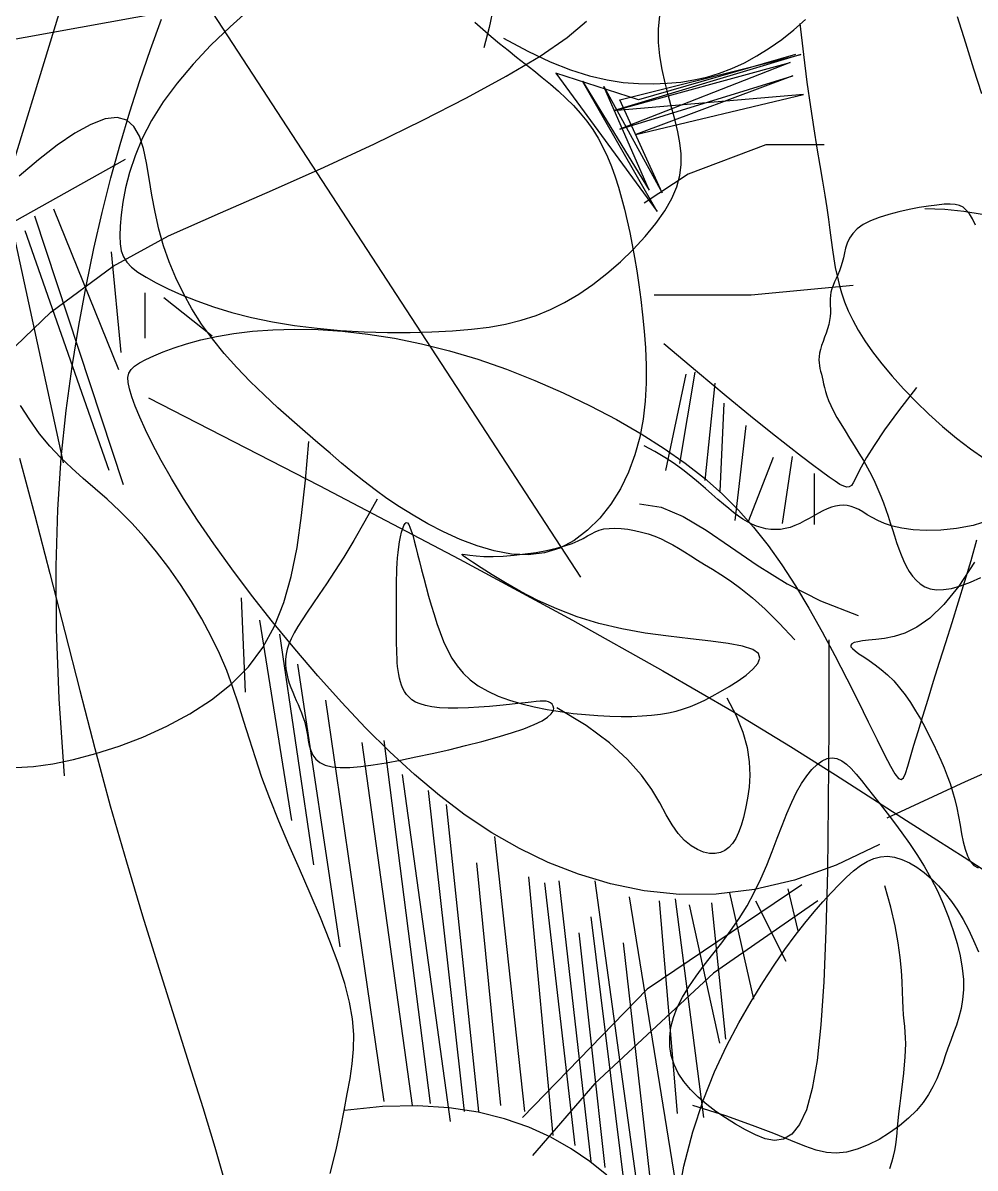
# Model space of a CAD drawing. Header units: metres. Extents: x 10 to 239, y 2 to 253.
# Drawn here: x 100.477 to 102.389, y 49.219 to 51.52 of the extents above; entities that cross this region are included whole.
import ezdxf

# ---------------------------------------------------------------- set-up
doc = ezdxf.new("R2010")
doc.units = ezdxf.units.M
doc.header["$MEASUREMENT"] = 0
doc.layers.add('1', color=7, linetype='Continuous')
doc.layers.add('cot200', color=9, linetype='Continuous')
doc.layers.add('bloques ARBOLES', color=7, linetype='Continuous', true_color=0xb8d897)

# ---------------------------------------------------------------- blocks, each defined once
blk = doc.blocks.new('A$C6F4E7DED')
for p, q in [((700.89, 1991.25), (806.42, 1646.4)), ((668.98, 1766.13), (679.61, 1756.66)), ((452.22, 1755.45), (451.52, 1762.35)), ((500.75, 1750.9), (490.49, 1759.61)), ((452.14, 1748.35), (452.22, 1755.45)), ((679.61, 1756.66), (689.76, 1746.85)), ((451.43, 1741.13), (452.14, 1748.35)), ((515.07, 1741.09), (500.75, 1750.9)), ((689.76, 1746.85), (699.21, 1736.84)), ((450.23, 1733.91), (451.43, 1741.13)), ((533.04, 1730.34), (515.07, 1741.09)), ((448.68, 1726.77), (450.23, 1733.91)), ((699.21, 1736.84), (707.74, 1726.74)), ((554.07, 1718.85), (533.04, 1730.34)), ((446.94, 1719.81), (448.68, 1726.77)), ((707.74, 1726.74), (715.15, 1716.7)), ((445.13, 1713.14), (446.94, 1719.81)), ((577.59, 1706.84), (554.07, 1718.85)), ((715.15, 1716.7), (721.28, 1706.83)), ((443.42, 1706.81), (445.13, 1713.14)), ((441.92, 1700.77), (443.42, 1706.81)), ((602.99, 1694.52), (577.59, 1706.84)), ((721.28, 1706.83), (726.2, 1697.23)), ((440.79, 1694.92), (441.92, 1700.77)), ((726.2, 1697.23), (730.06, 1688)), ((440.14, 1689.18), (440.79, 1694.92)), ((629.71, 1682.1), (602.99, 1694.52)), ((440.12, 1683.45), (440.14, 1689.18)), ((730.06, 1688), (732.98, 1679.23)), ((806.42, 1646.4), (735.11, 1686.3)), ((440.85, 1677.64), (440.12, 1683.45)), ((657.15, 1669.79), (629.71, 1682.1)), ((732.98, 1679.23), (735.09, 1671.02)), ((442.48, 1671.65), (440.85, 1677.64)), ((445.13, 1665.4), (442.48, 1671.65)), ((684.72, 1657.8), (657.15, 1669.79)), ((735.09, 1671.02), (736.54, 1663.46)), ((288.8, 1659.29), (290.52, 1660.78)), ((290.52, 1660.78), (292.46, 1661.76)), ((292.46, 1661.76), (294.71, 1662.3)), ((294.71, 1662.3), (297.37, 1662.47)), ((297.37, 1662.47), (300.55, 1662.32)), ((300.55, 1662.32), (304.36, 1661.93)), ((304.36, 1661.93), (308.83, 1661.33)), ((308.83, 1661.33), (313.83, 1660.54)), ((448.9, 1658.83), (445.13, 1665.4)), ((736.54, 1663.46), (737.45, 1656.65)), ((280.38, 1656.9), (290.13, 1658.52)), ((285.59, 1654.56), (287.19, 1657.24)), ((287.19, 1657.24), (288.8, 1659.29)), ((290.13, 1658.52), (300.28, 1659.55)), ((300.28, 1659.55), (310.73, 1659.92)), ((313.83, 1660.54), (319.15, 1659.55)), ((319.15, 1659.55), (324.59, 1658.37)), ((324.59, 1658.37), (329.96, 1656.98)), ((329.96, 1656.98), (335.04, 1655.38)), ((335.04, 1655.38), (339.65, 1653.57)), ((453.66, 1652.05), (448.9, 1658.83)), ((712.31, 1645.57), (684.72, 1657.8)), ((783.51, 1656.12), (736.36, 1513.51)), ((737.45, 1656.65), (737.97, 1650.68)), ((773.32, 1659.94), (738.91, 1574.63)), ((283.91, 1651.2), (285.59, 1654.56)), ((339.65, 1653.57), (343.57, 1651.54)), ((343.57, 1651.54), (346.68, 1649.31)), ((346.68, 1649.31), (349.03, 1646.9)), ((459.27, 1645.19), (453.66, 1652.05)), ((737.97, 1650.68), (738.17, 1645.6)), ((349.03, 1646.9), (350.76, 1644.36)), ((350.76, 1644.36), (352, 1641.75)), ((465.57, 1638.38), (459.27, 1645.19)), ((741.62, 1629.43), (712.31, 1645.57)), ((738.17, 1645.6), (738.02, 1641.3)), ((788.61, 1648.48), (744.01, 1521.15)), ((794.98, 1648.48), (768.22, 1524.97)), ((352, 1641.75), (352.87, 1639.1)), ((352.87, 1639.1), (353.52, 1636.47)), ((353.52, 1636.47), (354.06, 1633.91)), ((472.41, 1631.78), (465.57, 1638.38)), ((737.41, 1637.64), (736.24, 1634.47)), ((738.02, 1641.3), (737.41, 1637.64)), ((742.73, 1637.02), (737.64, 1583.54)), ((354.06, 1633.91), (354.64, 1631.45)), ((354.64, 1631.45), (355.33, 1629.14)), ((479.63, 1625.52), (472.41, 1631.78)), ((734.43, 1631.62), (731.88, 1628.97)), ((736.24, 1634.47), (734.43, 1631.62)), ((355.33, 1629.14), (356.14, 1626.97)), ((356.14, 1626.97), (357.02, 1624.91)), ((357.02, 1624.91), (357.9, 1622.95)), ((487.07, 1619.74), (479.63, 1625.52)), ((728.5, 1626.34), (724.18, 1623.6)), ((731.88, 1628.97), (728.5, 1626.34)), ((774.8, 1604.95), (741.62, 1629.43)), ((357.9, 1622.95), (358.76, 1621.07)), ((358.76, 1621.07), (359.54, 1619.25)), ((359.54, 1619.25), (360.19, 1617.47)), ((494.57, 1614.58), (487.07, 1619.74)), ((718.86, 1620.63), (712.57, 1617.48)), ((724.18, 1623.6), (718.86, 1620.63)), ((360.19, 1617.47), (360.67, 1615.71)), ((360.67, 1615.71), (360.95, 1613.95)), ((360.95, 1613.95), (361.06, 1612.18)), ((361.06, 1612.18), (361.06, 1610.38)), ((502.03, 1610.13), (494.57, 1614.58)), ((714.7, 1612.83), (689.21, 1592.46)), ((705.35, 1614.25), (697.26, 1611.01)), ((712.57, 1617.48), (705.35, 1614.25)), ((724.89, 1615.38), (724.89, 1591.18)), ((361, 1608.55), (360.95, 1606.67)), ((360.95, 1606.67), (360.95, 1604.74)), ((361.06, 1610.38), (361, 1608.55)), ((509.52, 1606.39), (502.03, 1610.13)), ((517.16, 1603.28), (509.52, 1606.39)), ((688.35, 1607.87), (678.66, 1604.9)), ((697.26, 1611.01), (688.35, 1607.87)), ((360.95, 1604.74), (361.06, 1602.73)), ((361.06, 1602.73), (361.34, 1600.64)), ((361.34, 1600.64), (361.82, 1598.46)), ((525.06, 1600.74), (517.16, 1603.28)), ((533.33, 1598.72), (525.06, 1600.74)), ((657.15, 1599.85), (645.46, 1597.93)), ((668.24, 1602.2), (657.15, 1599.85)), ((678.66, 1604.9), (668.24, 1602.2)), ((814.03, 1567.67), (774.8, 1604.95)), ((361.82, 1598.46), (362.46, 1596.22)), ((362.46, 1596.22), (363.21, 1593.95)), ((363.21, 1593.95), (364.02, 1591.68)), ((542.1, 1597.14), (533.33, 1598.72)), ((551.49, 1595.96), (542.1, 1597.14)), ((561.6, 1595.1), (551.49, 1595.96)), ((572.51, 1594.53), (561.6, 1595.1)), ((584.09, 1594.24), (572.51, 1594.53)), ((596.14, 1594.27), (584.09, 1594.24)), ((608.49, 1594.63), (596.14, 1594.27)), ((619.94, 1594.91), (606.41, 1593.41)), ((620.94, 1595.34), (608.49, 1594.63)), ((632.9, 1595.75), (619.94, 1594.91)), ((633.33, 1596.44), (620.94, 1595.34)), ((645.23, 1596.01), (632.9, 1595.75)), ((645.46, 1597.93), (633.33, 1596.44)), ((656.86, 1595.72), (645.23, 1596.01)), ((667.7, 1594.95), (656.86, 1595.72)), ((677.71, 1593.74), (667.7, 1594.95)), ((364.02, 1591.68), (364.83, 1589.44)), ((364.83, 1589.44), (365.58, 1587.27)), ((577.93, 1588.29), (563.12, 1584.57)), ((592.38, 1591.23), (577.93, 1588.29)), ((606.41, 1593.41), (592.38, 1591.23)), ((686.88, 1592.17), (677.71, 1593.74)), ((695.2, 1590.33), (686.88, 1592.17)), ((702.69, 1588.29), (695.2, 1590.33)), ((709.34, 1586.15), (702.69, 1588.29)), ((365.58, 1587.27), (366.22, 1585.18)), ((366.22, 1585.18), (366.7, 1583.23)), ((366.7, 1583.23), (366.97, 1581.42)), ((563.12, 1584.57), (548.05, 1580.01)), ((715.17, 1583.97), (709.34, 1586.15)), ((720.17, 1581.86), (715.17, 1583.97)), ((724.35, 1579.88), (720.17, 1581.86)), ((366.79, 1576.61), (366.49, 1575.11)), ((366.99, 1578.14), (366.79, 1576.61)), ((366.97, 1581.42), (367.06, 1579.73)), ((367.06, 1579.73), (366.99, 1578.14)), ((548.05, 1580.01), (532.87, 1574.71)), ((727.72, 1578.08), (724.35, 1579.88)), ((730.31, 1576.37), (727.72, 1578.08)), ((732.16, 1574.6), (730.31, 1576.37)), ((365.36, 1570.5), (364.99, 1568.82)), ((365.75, 1572.09), (365.36, 1570.5)), ((366.14, 1573.62), (365.75, 1572.09)), ((366.49, 1575.11), (366.14, 1573.62)), ((532.87, 1574.71), (517.76, 1568.76)), ((733.32, 1572.63), (732.16, 1574.6)), ((733.81, 1570.34), (733.32, 1572.63)), ((733.68, 1567.59), (733.81, 1570.34)), ((364.16, 1565.07), (363.6, 1562.96)), ((364.61, 1567.01), (364.16, 1565.07)), ((364.99, 1568.82), (364.61, 1567.01)), ((517.76, 1568.76), (502.87, 1562.25)), ((731.72, 1560.12), (732.97, 1564.22)), ((732.97, 1564.22), (733.68, 1567.59)), ((361.97, 1558.16), (360.8, 1555.42)), ((362.89, 1560.67), (361.97, 1558.16)), ((363.6, 1562.96), (362.89, 1560.67)), ((502.87, 1562.25), (488.4, 1555.29)), ((723.01, 1559.45), (632.3, 1512.96)), ((729.95, 1555.15), (731.72, 1560.12)), ((359.33, 1552.42), (357.53, 1549.14)), ((360.8, 1555.42), (359.33, 1552.42)), ((488.4, 1555.29), (474.51, 1547.97)), ((727.6, 1549.3), (729.95, 1555.15)), ((785.97, 1547.75), (790.94, 1555.48)), ((355.46, 1545.63), (353.19, 1541.94)), ((357.53, 1549.14), (355.46, 1545.63)), ((474.51, 1547.97), (461.37, 1540.39)), ((724.58, 1542.53), (727.6, 1549.3)), ((780.75, 1540.48), (785.97, 1547.75)), ((353.19, 1541.94), (350.78, 1538.1)), ((461.37, 1540.39), (449.16, 1532.66)), ((720.83, 1534.83), (724.58, 1542.53)), ((775.27, 1533.88), (780.75, 1540.48)), ((348.31, 1534.17), (345.85, 1530.19)), ((350.78, 1538.1), (348.31, 1534.17)), ((716.26, 1526.2), (720.83, 1534.83)), ((769.56, 1527.84), (775.27, 1533.88)), ((345.85, 1530.19), (343.46, 1526.21)), ((449.16, 1532.66), (438, 1524.82)), ((763.63, 1522.19), (769.56, 1527.84)), ((791.46, 1527.5), (783.28, 1497.1)), ((341.23, 1522.27), (339.2, 1518.43)), ((343.46, 1526.21), (341.23, 1522.27)), ((438, 1524.82), (427.8, 1516.82)), ((710.8, 1516.6), (716.26, 1526.2)), ((757.52, 1516.73), (763.63, 1522.19)), ((339.2, 1518.43), (337.36, 1514.66)), ((427.8, 1516.82), (418.44, 1508.56)), ((704.36, 1506.03), (710.8, 1516.6)), ((751.25, 1511.26), (757.52, 1516.73)), ((335.7, 1510.97), (334.19, 1507.33)), ((337.36, 1514.66), (335.7, 1510.97)), ((632.3, 1512.96), (557.92, 1473.89)), ((744.85, 1505.61), (751.25, 1511.26)), ((332.8, 1503.74), (331.52, 1500.19)), ((334.19, 1507.33), (332.8, 1503.74)), ((418.44, 1508.56), (409.77, 1499.92)), ((696.86, 1494.48), (704.36, 1506.03)), ((738.36, 1499.58), (744.85, 1505.61)), ((330.31, 1496.66), (329.16, 1493.14)), ((331.52, 1500.19), (330.31, 1496.66)), ((409.77, 1499.92), (401.68, 1490.81)), ((731.79, 1492.98), (738.36, 1499.58)), ((783.28, 1497.1), (775.28, 1466.26)), ((329.16, 1493.14), (328.04, 1489.63)), ((401.68, 1490.81), (394.01, 1481.13)), ((688.28, 1481.96), (696.86, 1494.48)), ((725.18, 1485.67), (731.79, 1492.98)), ((326.93, 1486.14), (325.8, 1482.71)), ((328.04, 1489.63), (326.93, 1486.14)), ((718.62, 1477.73), (725.18, 1485.67)), ((286.27, 1473.09), (283.16, 1484.18)), ((324.64, 1479.37), (323.41, 1476.13)), ((325.8, 1482.71), (324.64, 1479.37)), ((394.01, 1481.13), (386.64, 1470.78)), ((678.69, 1468.64), (688.28, 1481.96)), ((289.55, 1462.05), (286.27, 1473.09)), ((322.09, 1473.03), (320.67, 1470.09)), ((323.41, 1476.13), (322.09, 1473.03)), ((557.92, 1473.89), (497.77, 1441.37)), ((712.2, 1469.28), (718.62, 1477.73)), ((319.11, 1467.35), (317.38, 1464.83)), ((320.67, 1470.09), (319.11, 1467.35)), ((386.64, 1470.78), (379.44, 1459.65)), ((668.24, 1454.76), (678.69, 1468.64)), ((706, 1460.44), (712.2, 1469.28)), ((775.28, 1466.26), (767.38, 1435.19)), ((286.63, 1461.62), (281.09, 1464.17)), ((291.86, 1459.65), (286.63, 1461.62)), ((292.91, 1451.08), (289.55, 1462.05)), ((313.27, 1460.69), (310.77, 1459.19)), ((315.46, 1462.6), (313.27, 1460.69)), ((317.38, 1464.83), (315.46, 1462.6)), ((700.11, 1451.33), (706, 1460.44)), ((296.65, 1458.31), (291.86, 1459.65)), ((300.9, 1457.64), (296.65, 1458.31)), ((304.63, 1457.6), (300.9, 1457.64)), ((307.91, 1458.14), (304.63, 1457.6)), ((310.77, 1459.19), (307.91, 1458.14)), ((379.44, 1459.65), (372.31, 1447.72)), ((657.06, 1440.52), (668.24, 1454.76)), ((296.31, 1440.23), (292.91, 1451.08)), ((673.67, 1453.23), (671.54, 1403.15)), ((694.62, 1442.08), (700.11, 1451.33)), ((372.31, 1447.72), (365.31, 1435.26)), ((689.62, 1432.8), (694.62, 1442.08)), ((299.68, 1429.51), (296.31, 1440.23)), ((497.77, 1441.37), (449.81, 1414.52)), ((645.28, 1426.14), (657.06, 1440.52)), ((664.07, 1441.51), (647.01, 1334.95)), ((365.31, 1435.26), (358.56, 1422.66)), ((653.41, 1434.05), (635.28, 1311.51)), ((685.2, 1423.63), (689.62, 1432.8)), ((767.38, 1435.19), (759.46, 1404.12)), ((302.97, 1419.05), (299.68, 1429.51)), ((633.04, 1411.83), (645.28, 1426.14)), ((681.4, 1414.63), (685.2, 1423.63)), ((306.14, 1408.97), (302.97, 1419.05)), ((358.56, 1422.66), (352.16, 1410.25)), ((643.81, 1418.07), (621.41, 1267.82)), ((449.81, 1414.52), (411.96, 1392.48)), ((620.47, 1397.81), (633.04, 1411.83)), ((678.1, 1405.72), (681.4, 1414.63)), ((309.13, 1399.41), (306.14, 1408.97)), ((352.16, 1410.25), (346.22, 1398.41)), ((675.11, 1396.77), (678.1, 1405.72)), ((311.91, 1390.49), (309.13, 1399.41)), ((759.46, 1404.12), (751.44, 1373.28)), ((346.22, 1398.41), (340.84, 1387.5)), ((628.88, 1398.89), (597.95, 1185.77)), ((607.7, 1384.3), (620.47, 1397.81)), ((672.25, 1387.64), (675.11, 1396.77)), ((314.41, 1382.35), (311.91, 1390.49)), ((340.84, 1387.5), (336.12, 1377.87)), ((411.96, 1392.48), (382.14, 1374.37)), ((669.34, 1378.2), (672.25, 1387.64)), ((316.6, 1375.1), (314.41, 1382.35)), ((594.83, 1371.48), (607.7, 1384.3)), ((318.44, 1368.89), (316.6, 1375.1)), ((336.12, 1377.87), (332.18, 1369.9)), ((597.95, 1377.57), (573.42, 1184.7)), ((609.68, 1376.51), (583.02, 1183.64)), ((666.21, 1368.32), (669.34, 1378.2)), ((289.22, 1355.77), (253.02, 1371.92)), ((319.89, 1363.84), (318.44, 1368.89)), ((332.18, 1369.9), (329.07, 1363.85)), ((382.14, 1374.37), (358.31, 1359.31)), ((581.8, 1359.44), (594.83, 1371.48)), ((751.44, 1373.28), (743.2, 1342.88)), ((321.1, 1360.05), (319.89, 1363.84)), ((329.07, 1363.85), (326.68, 1359.71)), ((662.69, 1357.85), (666.21, 1368.32)), ((322.22, 1357.64), (321.1, 1360.05)), ((323.42, 1356.71), (322.22, 1357.64)), ((324.85, 1357.36), (323.42, 1356.71)), ((326.68, 1359.71), (324.85, 1357.36)), ((358.31, 1359.31), (338.38, 1346.45)), ((588.35, 1359.46), (562.75, 1175.11)), ((568.51, 1348.23), (581.8, 1359.44)), ((658.58, 1346.68), (662.69, 1357.85)), ((330.84, 1336.41), (289.22, 1355.77)), ((574.48, 1350.93), (555.29, 1180.44)), ((338.38, 1346.45), (320.61, 1335.03)), ((554.85, 1337.89), (568.51, 1348.23)), ((653.78, 1334.72), (658.58, 1346.68)), ((564.89, 1343.48), (547.82, 1180.44)), ((743.2, 1342.88), (734.69, 1313.14)), ((320.61, 1335.03), (304.52, 1324.77)), ((540.73, 1328.49), (554.85, 1337.89)), ((648.46, 1322.16), (653.78, 1334.72)), ((539.29, 1326.43), (523.29, 1180.44)), ((526.04, 1320.08), (540.73, 1328.49)), ((304.52, 1324.77), (289.97, 1315.51)), ((334.86, 1322.34), (357.81, 1311.23)), ((510.69, 1312.71), (526.04, 1320.08)), ((642.85, 1309.26), (648.46, 1322.16)), ((289.97, 1315.51), (276.81, 1307.1)), ((322.96, 1314.36), (319.03, 1312.57)), ((326.84, 1315.52), (322.96, 1314.36)), ((330.64, 1316.01), (326.84, 1315.52)), ((334.31, 1315.79), (330.64, 1316.01)), ((337.9, 1314.86), (334.31, 1315.79)), ((341.46, 1313.28), (337.9, 1314.86)), ((315.08, 1310.22), (311.17, 1307.36)), ((319.03, 1312.57), (315.08, 1310.22)), ((345.04, 1311.06), (341.46, 1313.28)), ((348.68, 1308.26), (345.04, 1311.06)), ((352.43, 1304.9), (348.68, 1308.26)), ((357.81, 1311.23), (379.92, 1303.3)), ((494.58, 1306.43), (510.69, 1312.71)), ((548.89, 1312.57), (536.09, 1183.64)), ((637.19, 1296.27), (642.85, 1309.26)), ((734.69, 1313.14), (726.07, 1284.31)), ((307.34, 1304.05), (303.62, 1300.35)), ((311.17, 1307.36), (307.34, 1304.05)), ((356.36, 1301.02), (352.43, 1304.9)), ((379.92, 1303.3), (401.17, 1298.28)), ((485.96, 1302.98), (463.57, 1139.95)), ((477.62, 1301.34), (494.58, 1306.43)), ((505.16, 1302.98), (488.1, 1153.8)), ((512.63, 1301.92), (496.63, 1162.33)), ((521.16, 1305.11), (508.36, 1167.65)), ((300.06, 1296.3), (296.7, 1291.96)), ((303.62, 1300.35), (300.06, 1296.3)), ((328.91, 1289.06), (332.06, 1300.39)), ((360.5, 1296.66), (356.36, 1301.02)), ((364.9, 1291.82), (360.5, 1296.66)), ((376.11, 1300.85), (458.23, 1245.44)), ((383.58, 1298.72), (378.25, 1276.34)), ((401.17, 1298.28), (421.57, 1295.86)), ((414.51, 1296.59), (401.71, 1240.11)), ((421.57, 1295.86), (441.11, 1295.76)), ((441.11, 1295.76), (459.79, 1297.69)), ((459.79, 1297.69), (477.62, 1301.34)), ((631.7, 1283.43), (637.19, 1296.27)), ((296.7, 1291.96), (293.51, 1287.32)), ((369.56, 1286.46), (364.9, 1291.82)), ((367.58, 1292.33), (423.04, 1253.97)), ((400.64, 1292.33), (384.65, 1260.36)), ((424.11, 1291.26), (416.64, 1218.8)), ((435.84, 1290.2), (419.84, 1216.67)), ((443.3, 1293.39), (428.37, 1177.25)), ((467.83, 1294.46), (442.24, 1136.75)), ((451.84, 1292.33), (442.24, 1179.38)), ((293.51, 1287.32), (290.5, 1282.35)), ((326.59, 1278.98), (328.91, 1289.06)), ((374.49, 1280.5), (369.56, 1286.46)), ((488.1, 1283.8), (469.97, 1136.75)), ((726.07, 1284.31), (717.51, 1256.6)), ((290.5, 1282.35), (287.64, 1277.03)), ((324.95, 1270.06), (326.59, 1278.98)), ((379.69, 1273.85), (374.49, 1280.5)), ((626.62, 1271), (631.7, 1283.43)), ((287.64, 1277.03), (284.93, 1271.35)), ((385.14, 1266.44), (379.69, 1273.85)), ((494.5, 1275.28), (480.63, 1150.61)), ((284.93, 1271.35), (282.34, 1265.28)), ((323.87, 1262.19), (324.95, 1270.06)), ((390.86, 1258.18), (385.14, 1266.44)), ((471.03, 1269.95), (456.1, 1138.88)), ((622.2, 1259.22), (626.62, 1271)), ((323.22, 1255.29), (323.87, 1262.19)), ((618.65, 1248.35), (622.2, 1259.22)), ((322.87, 1249.25), (323.22, 1255.29)), ((396.83, 1249.01), (390.86, 1258.18)), ((423.04, 1253.97), (485.96, 1195.36)), ((717.51, 1256.6), (709.21, 1230.24)), ((322.69, 1243.98), (322.87, 1249.25)), ((403.07, 1238.85), (396.83, 1249.01)), ((616.15, 1238.56), (618.65, 1248.35)), ((322.55, 1239.38), (322.69, 1243.98)), ((458.23, 1245.44), (524.36, 1177.25)), ((322.08, 1231.78), (322.34, 1235.35)), ((322.34, 1235.35), (322.55, 1239.38)), ((409.53, 1227.6), (403.07, 1238.85)), ((614.64, 1229.66), (616.15, 1238.56)), ((321.78, 1228.53), (322.08, 1231.78)), ((613.99, 1221.42), (614.64, 1229.66)), ((709.21, 1230.24), (701.35, 1205.46)), ((321.24, 1222.55), (321.49, 1225.5)), ((321.49, 1225.5), (321.78, 1228.53)), ((416.05, 1215.18), (409.53, 1227.6)), ((320.98, 1216.43), (321.06, 1219.56)), ((321.06, 1219.56), (321.24, 1222.55)), ((614.07, 1213.56), (613.99, 1221.42)), ((321.04, 1213.01), (320.98, 1216.43)), ((321.25, 1209.23), (321.04, 1213.01)), ((422.43, 1201.46), (416.05, 1215.18)), ((614.75, 1205.83), (614.07, 1213.56)), ((321.59, 1205.14), (321.25, 1209.23)), ((322.04, 1200.83), (321.59, 1205.14)), ((615.91, 1197.99), (614.75, 1205.83)), ((701.35, 1205.46), (694.13, 1182.5)), ((322.55, 1196.4), (322.04, 1200.83)), ((428.46, 1186.34), (422.43, 1201.46)), ((323.09, 1191.94), (322.55, 1196.4)), ((485.96, 1195.36), (519.03, 1157)), ((617.41, 1189.76), (615.91, 1197.99)), ((323.64, 1187.53), (323.09, 1191.94)), ((324.15, 1183.28), (323.64, 1187.53)), ((433.94, 1169.7), (428.46, 1186.34)), ((619.12, 1180.9), (617.41, 1189.76)), ((324.59, 1179.27), (324.15, 1183.28)), ((547.92, 1180.09), (563.3, 1182.4)), ((563.3, 1182.4), (580.18, 1183.42)), ((580.18, 1183.42), (598.68, 1183.01)), ((598.68, 1183.01), (618.95, 1181.04)), ((621.01, 1171.13), (619.12, 1180.9)), ((694.13, 1182.5), (687.73, 1161.57)), ((324.95, 1175.56), (324.59, 1179.27)), ((325.25, 1172.12), (324.95, 1175.56)), ((521.09, 1172.13), (533.89, 1176.62)), ((533.89, 1176.62), (547.92, 1180.09)), ((325.54, 1168.89), (325.25, 1172.12)), ((325.86, 1165.79), (325.54, 1168.89)), ((438.68, 1151.45), (433.94, 1169.7)), ((509.38, 1166.75), (521.09, 1172.13)), ((623.34, 1160.12), (621.01, 1171.13)), ((326.26, 1162.77), (325.86, 1165.79)), ((326.77, 1159.76), (326.26, 1162.77)), ((498.61, 1160.62), (509.38, 1166.75)), ((327.44, 1156.7), (326.77, 1159.76)), ((328.33, 1153.51), (327.44, 1156.7)), ((488.69, 1153.88), (498.61, 1160.62)), ((626.48, 1147.5), (623.34, 1160.12)), ((687.73, 1161.57), (682.35, 1142.9)), ((329.44, 1150.16), (328.33, 1153.51)), ((442.47, 1131.47), (438.68, 1151.45)), ((479.57, 1146.68), (488.69, 1153.88)), ((1322.96, 623.06), (1116.26, 306.06)), ((1162.42, 608.88), (1164.84, 597.92)), ((1322.96, 608.66), (1745.98, 531.81)), ((911.81, 589.56), (916.21, 603.57)), ((1003.11, 596.75), (996.92, 602.28)), ((1344.59, 586.24), (1338.77, 602.34)), ((999.92, 600.02), (997.99, 583.57)), ((1009.53, 591.63), (1003.11, 596.75)), ((1168.14, 596.99), (1163.79, 593.24)), ((1164.84, 597.92), (1167.57, 587.14)), ((1172.34, 600.79), (1168.14, 596.99)), ((1016.09, 586.98), (1009.53, 591.63)), ((1157.25, 592.29), (1144.29, 585.32)), ((1163.79, 593.24), (1159.33, 589.54)), ((907.49, 575.81), (911.81, 589.56)), ((1022.71, 582.84), (1016.09, 586.98)), ((1144.29, 585.32), (1132.43, 579.77)), ((1154.79, 585.88), (1150.21, 582.25)), ((1159.33, 589.54), (1154.79, 585.88)), ((1350.19, 569.87), (1344.59, 586.24)), ((997.99, 583.57), (996.09, 568.88)), ((1095.51, 559.56), (999.32, 583.59)), ((999.32, 583.59), (1098.34, 553.91)), ((1002.15, 583.59), (1085.61, 559.56)), ((1098.34, 553.91), (1004.98, 579.35)), ((1004.98, 579.35), (1095.51, 544.01)), ((1029.3, 579.25), (1022.71, 582.84)), ((1035.9, 576.21), (1029.3, 579.25)), ((1132.43, 579.77), (1121.55, 575.5)), ((1145.64, 578.64), (1141.1, 575.03)), ((1150.21, 582.25), (1145.64, 578.64)), ((903.32, 562.7), (907.49, 575.81)), ((1095.51, 544.01), (1003.57, 572.28)), ((1003.57, 572.28), (1087.02, 541.18)), ((1042.53, 573.68), (1035.9, 576.21)), ((1049.25, 571.65), (1042.53, 573.68)), ((1129.46, 573.69), (1075.71, 500.2)), ((1085.61, 559.56), (1129.46, 573.69)), ((1111.52, 572.35), (1102.25, 570.17)), ((1121.55, 575.5), (1111.52, 572.35)), ((1141.1, 575.03), (1136.63, 571.43)), ((996.09, 568.88), (994.23, 555.81)), ((1056.09, 570.09), (1049.25, 571.65)), ((1063.09, 568.98), (1056.09, 570.09)), ((1070.29, 568.3), (1063.09, 568.98)), ((1077.73, 568.02), (1070.29, 568.3)), ((1104, 566.63), (1072.88, 510.09)), ((1075.71, 500.2), (1115.31, 569.45)), ((1085.46, 568.16), (1077.73, 568.02)), ((1115.31, 569.45), (1079.95, 511.5)), ((1079.95, 511.5), (1104, 566.63)), ((1093.6, 568.83), (1085.46, 568.16)), ((1102.25, 570.17), (1093.6, 568.83)), ((1132.27, 567.79), (1128.04, 564.1)), ((1136.63, 571.43), (1132.27, 567.79)), ((1355.55, 553.11), (1350.19, 569.87)), ((1087.02, 541.18), (997.91, 562.39)), ((997.91, 562.39), (1096.92, 553.91)), ((1123.97, 560.32), (1120.09, 556.44)), ((1128.04, 564.1), (1123.97, 560.32)), ((994.23, 555.81), (992.46, 544.19)), ((1072.88, 510.09), (1095.51, 559.56)), ((1120.09, 556.44), (1116.43, 552.41)), ((1113, 548.21), (1109.85, 543.81)), ((1116.43, 552.41), (1113, 548.21)), ((1353.34, 545.38), (1357.19, 548.81)), ((1360.68, 535.88), (1355.55, 553.11)), ((1357.19, 548.81), (1362.22, 550.22)), ((1362.22, 550.22), (1368.61, 549.39)), ((1368.61, 549.39), (1376.2, 546.49)), ((992.46, 544.19), (990.78, 533.85)), ((1109.85, 543.81), (1107, 539.2)), ((1350.46, 540.24), (1353.34, 545.38)), ((1376.2, 546.49), (1384.79, 541.75)), ((1384.79, 541.75), (1394.17, 535.41)), ((987.03, 535.6), (1017.98, 535.6)), ((1017.98, 535.6), (1059.24, 520.13)), ((1107, 539.2), (1104.41, 534.37)), ((1348.3, 533.71), (1350.46, 540.24)), ((1365.57, 518.1), (1360.68, 535.88)), ((1394.17, 535.41), (1404.1, 527.72)), ((990.78, 533.85), (989.22, 524.64)), ((1102.07, 529.33), (1099.94, 524.1)), ((1104.41, 534.37), (1102.07, 529.33)), ((1346.63, 526.08), (1348.3, 533.71)), ((989.22, 524.64), (987.82, 516.4)), ((1099.94, 524.1), (1098, 518.68)), ((1345.21, 517.68), (1346.63, 526.08)), ((1404.1, 527.72), (1414.38, 518.92)), ((1059.24, 520.13), (1082.46, 504.67)), ((1098, 518.68), (1096.22, 513.08)), ((1343.81, 508.81), (1345.21, 517.68)), ((1370.22, 499.68), (1365.57, 518.1)), ((987.82, 516.4), (986.6, 508.97)), ((1096.22, 513.08), (1094.57, 507.31)), ((986.6, 508.97), (985.56, 502.19)), ((1094.57, 507.31), (1093.03, 501.39)), ((1342.19, 499.78), (1343.81, 508.81)), ((985.56, 502.19), (984.68, 495.97)), ((1093.03, 501.39), (1091.56, 495.3)), ((1340.16, 490.85), (1342.19, 499.78)), ((1374.62, 480.53), (1370.22, 499.68)), ((984.68, 495.97), (983.92, 490.24)), ((1091.56, 495.3), (1090.18, 489.03)), ((983.92, 490.24), (983.21, 484.91)), ((1090.18, 489.03), (1088.86, 482.53)), ((1337.66, 482.07), (1340.16, 490.85)), ((983.21, 484.91), (982.53, 479.91)), ((1088.86, 482.53), (1087.62, 475.77)), ((1334.67, 473.44), (1337.66, 482.07)), ((981.82, 475.14), (981.05, 470.54)), ((982.53, 479.91), (981.82, 475.14)), ((1087.62, 475.77), (1086.46, 468.71)), ((1378.76, 460.59), (1374.62, 480.53)), ((981.05, 470.54), (980.15, 466.02)), ((1086.46, 468.71), (1085.37, 461.31)), ((1331.17, 464.96), (1334.67, 473.44)), ((980.15, 466.02), (979.09, 461.5)), ((1327.15, 456.63), (1331.17, 464.96)), ((971.55, 460.86), (1025.72, 455.71)), ((977.8, 456.93), (976.21, 452.26)), ((979.09, 461.5), (977.8, 456.93)), ((1085.37, 461.31), (1084.35, 453.54)), ((1322.59, 448.45), (1327.15, 456.63)), ((1382.65, 439.75), (1378.76, 460.59)), ((976.21, 452.26), (974.24, 447.44)), ((1025.72, 455.71), (1077.3, 455.71)), ((1084.35, 453.54), (1083.42, 445.35)), ((974.24, 447.44), (971.83, 442.42)), ((1083.42, 445.35), (1082.57, 436.73)), ((1317.46, 440.42), (1322.59, 448.45)), ((971.83, 442.42), (968.91, 437.14)), ((1311.75, 432.54), (1317.46, 440.42)), ((1386.25, 417.87), (1382.65, 439.75)), ((968.91, 437.14), (965.4, 431.57)), ((1082.57, 436.73), (1081.9, 427.75)), ((1305.46, 424.82), (1311.75, 432.54)), ((965.4, 431.57), (961.24, 425.64)), ((1054.2, 414.79), (1072.14, 429.94)), ((1081.9, 427.75), (1081.51, 418.49)), ((961.24, 425.64), (956.38, 419.34)), ((1298.7, 417.27), (1305.46, 424.82)), ((956.38, 419.34), (950.87, 412.76)), ((1038.91, 402.06), (1054.2, 414.79)), ((1055.7, 414.86), (1063.69, 366.39)), ((1060.49, 413.8), (1071.15, 362.66)), ((1081.51, 418.49), (1081.51, 409.03)), ((1291.61, 409.93), (1298.7, 417.27)), ((1389.42, 394.58), (1386.25, 417.87)), ((950.87, 412.76), (944.82, 406.01)), ((1045.03, 409), (1050.37, 357.34)), ((1081.51, 409.03), (1082, 399.45)), ((1284.31, 402.82), (1291.61, 409.93)), ((938.03, 406.74), (947.51, 394.38)), ((944.82, 406.01), (938.29, 399.23)), ((1026.01, 391.48), (1038.91, 402.06)), ((1276.93, 395.98), (1284.31, 402.82)), ((938.29, 399.23), (931.39, 392.52)), ((1040.24, 398.35), (1042.37, 351.48)), ((1082, 399.45), (1083.08, 389.85)), ((1269.61, 389.42), (1276.93, 395.98)), ((931.39, 392.52), (924.18, 386.02)), ((947.51, 394.38), (954.87, 384.21)), ((1015.24, 382.8), (1026.01, 391.48)), ((1083.08, 389.85), (1084.85, 380.3)), ((1262.48, 383.19), (1269.61, 389.42)), ((1391.99, 369.43), (1389.42, 394.58)), ((924.18, 386.02), (916.77, 379.84)), ((954.87, 384.21), (960.42, 375.98)), ((1028.51, 386.63), (1032.24, 354.14)), ((916.77, 379.84), (909.23, 374.1)), ((1006.34, 375.77), (1015.24, 382.8)), ((1084.85, 380.3), (1087.42, 370.9)), ((1249.26, 371.78), (1255.67, 377.3)), ((1255.67, 377.3), (1262.48, 383.19)), ((1262.31, 357.48), (1260.47, 378.11)), ((909.23, 374.1), (901.64, 368.9)), ((960.42, 375.98), (964.46, 369.48)), ((999.06, 370.14), (1006.34, 375.77)), ((1071.56, 369.62), (1076.83, 372.81)), ((1076.83, 372.81), (1082.46, 375.82)), ((1243.16, 366.57), (1249.26, 371.78)), ((964.46, 369.48), (967.29, 364.47)), ((988.32, 362.07), (993.14, 365.66)), ((993.14, 365.66), (999.06, 370.14)), ((1003.99, 370.12), (1009.32, 334.44)), ((1014.12, 369.59), (1027.44, 334.97)), ((1062.01, 362.93), (1066.62, 366.31)), ((1066.62, 366.31), (1071.56, 369.62)), ((1087.42, 370.9), (1090.87, 361.74)), ((1237.23, 361.63), (1243.16, 366.57)), ((1393.82, 341.98), (1391.99, 369.43)), ((967.29, 364.47), (969.22, 360.72)), ((969.22, 360.72), (970.54, 357.99)), ((981.17, 356.91), (984.37, 359.17)), ((984.37, 359.17), (988.32, 362.07)), ((992.26, 361.07), (992.26, 333.9)), ((1053.71, 356.25), (1057.71, 359.56)), ((1057.71, 359.56), (1062.01, 362.93)), ((1090.87, 361.74), (1095.16, 352.98)), ((1231.33, 356.89), (1237.23, 361.63)), ((970.54, 357.99), (971.55, 356.06)), ((971.55, 356.06), (972.54, 354.73)), ((972.54, 354.73), (973.63, 353.98)), ((973.63, 353.98), (974.93, 353.81)), ((974.93, 353.81), (976.55, 354.24)), ((976.55, 354.24), (978.59, 355.26)), ((978.59, 355.26), (981.17, 356.91)), ((1032.24, 354.14), (1034.37, 336.03)), ((1046.56, 350.05), (1050, 353.06)), ((1050, 353.06), (1053.71, 356.25)), ((1095.16, 352.98), (1100.24, 344.8)), ((1225.32, 352.3), (1231.33, 356.89)), ((1264.35, 338.75), (1262.31, 357.48)), ((1040.43, 344.73), (1043.38, 347.27)), ((1043.38, 347.27), (1046.56, 350.05)), ((1212.39, 343.35), (1219.05, 347.81)), ((1219.05, 347.81), (1225.32, 352.3)), ((1224.31, 347.47), (1230.78, 335.73)), ((966.41, 340.63), (968.54, 341.89)), ((968.54, 341.89), (970.62, 342.88)), ((970.62, 342.88), (972.68, 343.59)), ((972.68, 343.59), (974.72, 344.02)), ((974.72, 344.02), (976.77, 344.2)), ((976.77, 344.2), (978.83, 344.11)), ((978.83, 344.11), (980.94, 343.76)), ((980.94, 343.76), (983.09, 343.16)), ((983.09, 343.16), (985.31, 342.32)), ((985.31, 342.32), (987.6, 341.24)), ((987.6, 341.24), (989.97, 339.99)), ((1035.04, 340.33), (1037.66, 342.42)), ((1037.66, 342.42), (1040.43, 344.73)), ((1073.49, 343.09), (1061.82, 338.17)), ((1085.03, 344.89), (1073.49, 343.09)), ((1100.24, 344.8), (1106.05, 337.38)), ((1205.19, 338.88), (1212.39, 343.35)), ((1394.72, 311.79), (1393.82, 341.98)), ((899.03, 336.32), (907.94, 333.51)), ((954.94, 334.51), (958.5, 336.04)), ((958.5, 336.04), (961.51, 337.62)), ((961.51, 337.62), (964.11, 339.18)), ((964.11, 339.18), (966.41, 340.63)), ((989.97, 339.99), (992.4, 338.63)), ((992.4, 338.63), (994.87, 337.22)), ((994.87, 337.22), (997.39, 335.83)), ((997.39, 335.83), (999.94, 334.53)), ((1025.29, 334.16), (1027.69, 335.39)), ((1027.69, 335.39), (1030.09, 336.82)), ((1030.09, 336.82), (1032.53, 338.47)), ((1032.53, 338.47), (1035.04, 340.33)), ((1061.82, 338.17), (1049.67, 330.9)), ((1106.05, 337.38), (1112.54, 330.9)), ((1197.37, 334.38), (1205.19, 338.88)), ((1208.19, 334.84), (1207.53, 334.03)), ((1208.83, 335.02), (1208.19, 334.84)), ((1209.47, 334.53), (1208.83, 335.02)), ((1230.78, 335.73), (1236.67, 325.51)), ((1266.81, 321.77), (1264.35, 338.75)), ((907.94, 333.51), (916.68, 331.75)), ((916.68, 331.75), (925.05, 330.88)), ((925.05, 330.88), (932.81, 330.73)), ((932.81, 330.73), (939.74, 331.15)), ((939.74, 331.15), (945.69, 331.98)), ((945.69, 331.98), (950.71, 333.13)), ((950.71, 333.13), (954.94, 334.51)), ((999.94, 334.53), (1002.5, 333.37)), ((1002.5, 333.37), (1005.08, 332.44)), ((1005.08, 332.44), (1007.66, 331.77)), ((1007.66, 331.77), (1010.23, 331.38)), ((1010.23, 331.38), (1012.8, 331.25)), ((1012.8, 331.25), (1015.34, 331.36)), ((1015.34, 331.36), (1017.87, 331.73)), ((1017.87, 331.73), (1020.38, 332.32)), ((1020.38, 332.32), (1022.85, 333.13)), ((1022.85, 333.13), (1025.29, 334.16)), ((1049.67, 330.9), (1036.68, 322.02)), ((1080.34, 328.92), (1076.87, 327.71)), ((1083.94, 329.95), (1080.34, 328.92)), ((1087.59, 330.79), (1083.94, 329.95)), ((1091.21, 331.42), (1087.59, 330.79)), ((1094.74, 331.83), (1091.21, 331.42)), ((1098.08, 332), (1094.74, 331.83)), ((1101.18, 331.92), (1098.08, 332)), ((1103.95, 331.58), (1101.18, 331.92)), ((1106.35, 330.96), (1103.95, 331.58)), ((1108.5, 330.11), (1106.35, 330.96)), ((1110.55, 329.07), (1108.5, 330.11)), ((1112.65, 327.88), (1110.55, 329.07)), ((1112.54, 330.9), (1119.64, 325.53)), ((1180.25, 326), (1189.01, 330.01)), ((1189.01, 330.01), (1197.37, 334.38)), ((1206.14, 330.67), (1205.4, 328.21)), ((1206.85, 332.62), (1206.14, 330.67)), ((1207.53, 334.03), (1206.85, 332.62)), ((1210.11, 333.44), (1209.47, 334.53)), ((1210.72, 331.84), (1210.11, 333.44)), ((1211.3, 329.81), (1210.72, 331.84)), ((1211.85, 327.44), (1211.3, 329.81)), ((1067.31, 323.15), (1064.21, 321.33)), ((1070.41, 324.82), (1067.31, 323.15)), ((1073.57, 326.35), (1070.41, 324.82)), ((1076.87, 327.71), (1073.57, 326.35)), ((1114.95, 326.58), (1112.65, 327.88)), ((1117.61, 325.24), (1114.95, 326.58)), ((1120.77, 323.88), (1117.61, 325.24)), ((1119.64, 325.53), (1127.31, 321.46)), ((1124.58, 322.56), (1120.77, 323.88)), ((1129.14, 321.32), (1124.58, 322.56)), ((1162.12, 319.92), (1171.24, 322.57)), ((1171.24, 322.57), (1180.25, 326)), ((1204.6, 325.29), (1203.74, 321.96)), ((1205.4, 328.21), (1204.6, 325.29)), ((1212.34, 324.81), (1211.85, 327.44)), ((1212.77, 322.01), (1212.34, 324.81)), ((1236.67, 325.51), (1242.02, 316.67)), ((1036.68, 322.02), (1022.47, 312.3)), ((1057.74, 317.26), (1054.22, 315.04)), ((1061.04, 319.36), (1057.74, 317.26)), ((1064.21, 321.33), (1061.04, 319.36)), ((1127.31, 321.46), (1135.49, 318.87)), ((1134.32, 320.18), (1129.14, 321.32)), ((1139.92, 319.17), (1134.32, 320.18)), ((1135.49, 318.87), (1144.11, 317.85)), ((1145.75, 318.32), (1139.92, 319.17)), ((1144.11, 317.85), (1153.03, 318.28)), ((1151.62, 317.65), (1145.75, 318.32)), ((1157.34, 317.18), (1151.62, 317.65)), ((1153.03, 318.28), (1162.12, 319.92)), ((1162.72, 316.95), (1157.34, 317.18)), ((1167.57, 316.98), (1162.72, 316.95)), ((1171.7, 317.25), (1167.57, 316.98)), ((1175.03, 317.65), (1171.7, 317.25)), ((1177.48, 318.03), (1175.03, 317.65)), ((1176.78, 316.09), (1178.69, 317.4)), ((1178.96, 318.21), (1177.48, 318.03)), ((1178.69, 317.4), (1179.39, 318.05)), ((1179.39, 318.05), (1178.96, 318.21)), ((1202.81, 318.26), (1201.81, 314.25)), ((1203.74, 321.96), (1202.81, 318.26)), ((1213.13, 319.12), (1212.77, 322.01)), ((1213.41, 316.23), (1213.13, 319.12)), ((1242.02, 316.67), (1246.85, 309.03)), ((1269.89, 306.41), (1266.81, 321.77)), ((907.08, 313.97), (915.54, 301.15)), ((1022.47, 312.3), (1006.69, 302.49)), ((1050.43, 312.68), (1046.3, 310.17)), ((1054.22, 315.04), (1050.43, 312.68)), ((1163.23, 307.18), (1169.05, 310.95)), ((1169.05, 310.95), (1173.58, 313.97)), ((1173.58, 313.97), (1176.78, 316.09)), ((1201.81, 314.25), (1200.72, 309.96)), ((1213.63, 313.35), (1213.41, 316.23)), ((1213.78, 310.49), (1213.63, 313.35)), ((1213.88, 307.69), (1213.78, 310.49)), ((1394.54, 278.43), (1394.72, 311.79)), ((1041.76, 307.35), (1036.76, 304.01)), ((1046.3, 310.17), (1041.76, 307.35)), ((1156.22, 302.89), (1163.23, 307.18)), ((1199.55, 305.45), (1198.3, 300.76)), ((1200.72, 309.96), (1199.55, 305.45)), ((1213.94, 304.94), (1213.88, 307.69)), ((1213.98, 302.27), (1213.94, 304.94)), ((1246.85, 309.03), (1251.18, 302.44)), ((1273.79, 292.53), (1269.89, 306.41)), ((915.54, 301.15), (923.49, 291.4)), ((1006.69, 302.49), (988.98, 293.35)), ((1031.22, 299.96), (1025.09, 295)), ((1036.76, 304.01), (1031.22, 299.96)), ((1139, 293.62), (1148.12, 298.29)), ((1148.12, 298.29), (1156.22, 302.89)), ((1198.3, 300.76), (1196.97, 295.96)), ((1213.99, 299.69), (1213.98, 302.27)), ((1213.99, 297.22), (1213.99, 299.69)), ((1251.18, 302.44), (1255.04, 296.74)), ((988.98, 293.35), (968.97, 285.62)), ((1025.09, 295), (1018.3, 288.94)), ((1128.97, 289.09), (1139, 293.62)), ((1196.97, 295.96), (1195.56, 291.09)), ((1213.99, 294.86), (1213.99, 297.22)), ((1213.99, 292.6), (1213.99, 294.86)), ((1213.99, 290.4), (1213.99, 292.6)), ((1255.04, 296.74), (1258.47, 291.76)), ((1278.72, 280), (1273.79, 292.53)), ((923.49, 291.4), (930.92, 284.29)), ((1018.3, 288.94), (1010.79, 281.59)), ((1118.12, 284.91), (1128.97, 289.09)), ((1194.07, 286.19), (1192.5, 281.33)), ((1195.56, 291.09), (1194.07, 286.19)), ((1213.99, 288.25), (1213.99, 290.4)), ((1213.99, 286.12), (1213.99, 288.25)), ((1213.99, 283.99), (1213.99, 286.12)), ((1258.47, 291.76), (1261.49, 287.34)), ((1261.49, 287.34), (1264.12, 283.35)), ((930.92, 284.29), (937.81, 279.37)), ((1010.79, 281.59), (1002.5, 272.74)), ((1094.34, 278.48), (1106.53, 281.33)), ((1106.53, 281.33), (1118.12, 284.91)), ((1192.5, 281.33), (1190.83, 276.54)), ((1213.99, 281.83), (1213.99, 283.99)), ((1213.99, 279.61), (1213.99, 281.83)), ((1264.12, 283.35), (1266.38, 279.7)), ((1284.9, 268.68), (1278.72, 280)), ((937.81, 279.37), (944.13, 276.21)), ((944.13, 276.21), (949.87, 274.38)), ((949.87, 274.38), (955.01, 273.44)), ((1057.95, 273.17), (1069.65, 274.56)), ((1069.65, 274.56), (1081.92, 276.28)), ((1081.92, 276.28), (1094.34, 278.48)), ((1190.83, 276.54), (1189.01, 271.87)), ((1213.97, 272.57), (1213.98, 274.97)), ((1213.98, 274.97), (1213.99, 277.32)), ((1213.99, 277.32), (1213.99, 279.61)), ((1266.38, 279.7), (1268.28, 276.36)), ((1268.28, 276.36), (1269.84, 273.27)), ((1393.1, 241.44), (1394.54, 278.43)), ((955.01, 273.44), (959.52, 272.95)), ((959.52, 272.95), (963.39, 272.55)), ((963.39, 272.55), (966.6, 272.15)), ((966.6, 272.15), (969.17, 271.71)), ((969.17, 271.71), (971.07, 271.21)), ((971.98, 268.01), (970.53, 266.78)), ((971.07, 271.21), (972.31, 270.61)), ((972.77, 269.04), (971.98, 268.01)), ((972.31, 270.61), (972.88, 269.9)), ((972.88, 269.9), (972.77, 269.04)), ((984.45, 272.74), (984.52, 226.93)), ((1024.86, 267.58), (1030.27, 269.3)), ((1030.27, 269.3), (1037.86, 270.7)), ((1037.86, 270.7), (1047.22, 271.93)), ((1047.22, 271.93), (1057.95, 273.17)), ((1189.01, 271.87), (1186.96, 267.35)), ((1213.81, 265.35), (1213.88, 267.75)), ((1213.88, 267.75), (1213.94, 270.16)), ((1213.94, 270.16), (1213.97, 272.57)), ((1269.84, 273.27), (1271.07, 270.39)), ((1271.07, 270.39), (1271.98, 267.65)), ((1292.52, 258.43), (1284.9, 268.68)), ((963.12, 261.68), (959.98, 259.44)), ((965.99, 263.63), (963.12, 261.68)), ((968.5, 265.33), (965.99, 263.63)), ((970.53, 266.78), (968.5, 265.33)), ((1021.13, 262.89), (1021.89, 265.43)), ((1022.21, 260.06), (1021.13, 262.89)), ((1021.89, 265.43), (1024.86, 267.58)), ((1184.6, 263.02), (1181.86, 258.91)), ((1186.96, 267.35), (1184.6, 263.02)), ((1213.56, 260.71), (1213.7, 263)), ((1213.7, 263), (1213.81, 265.35)), ((1271.98, 267.65), (1272.57, 265.01)), ((1272.57, 265.01), (1272.88, 262.43)), ((1272.88, 262.43), (1272.91, 259.85)), ((956.69, 256.9), (953.35, 254.04)), ((959.98, 259.44), (956.69, 256.9)), ((1024.75, 257.06), (1022.21, 260.06)), ((1028.37, 253.98), (1024.75, 257.06)), ((1181.86, 258.91), (1178.65, 255.05)), ((1212.83, 254.31), (1213.14, 256.36)), ((1213.14, 256.36), (1213.38, 258.5)), ((1213.38, 258.5), (1213.56, 260.71)), ((1272.68, 257.29), (1272.25, 254.74)), ((1272.91, 259.85), (1272.68, 257.29)), ((1301.7, 249.14), (1292.52, 258.43)), ((950.06, 250.83), (946.92, 247.28)), ((953.35, 254.04), (950.06, 250.83)), ((1032.71, 250.91), (1028.37, 253.98)), ((1037.4, 247.97), (1032.71, 250.91)), ((1174.92, 251.49), (1170.57, 248.26)), ((1178.65, 255.05), (1174.92, 251.49)), ((1211.32, 248.63), (1211.94, 250.44)), ((1211.94, 250.44), (1212.43, 252.34)), ((1212.43, 252.34), (1212.83, 254.31)), ((1270.89, 249.75), (1270.04, 247.33)), ((1271.64, 252.23), (1270.89, 249.75)), ((1272.25, 254.74), (1271.64, 252.23)), ((943.93, 243.42), (941.09, 239.33)), ((946.92, 247.28), (943.93, 243.42)), ((1042.05, 245.25), (1037.4, 247.97)), ((1046.38, 242.83), (1042.05, 245.25)), ((1165.58, 245.37), (1160, 242.83)), ((1170.57, 248.26), (1165.58, 245.37)), ((1207.35, 242.22), (1208.63, 243.68)), ((1208.63, 243.68), (1209.69, 245.25)), ((1209.69, 245.25), (1210.58, 246.9)), ((1210.58, 246.9), (1211.32, 248.63)), ((1269.11, 244.97), (1268.15, 242.67)), ((1270.04, 247.33), (1269.11, 244.97)), ((1312.22, 240.77), (1301.7, 249.14)), ((941.09, 239.33), (938.4, 235.05)), ((1038.61, 241.81), (1033.62, 232.45)), ((1050.4, 240.71), (1046.38, 242.83)), ((1054.23, 238.88), (1050.4, 240.71)), ((1057.95, 237.3), (1054.23, 238.88)), ((1061.68, 235.97), (1057.95, 237.3)), ((1130.5, 236.28), (1130.76, 237.48)), ((1130.76, 237.48), (1131.42, 238.47)), ((1131.42, 238.47), (1132.32, 239.24)), ((1132.32, 239.24), (1133.34, 239.76)), ((1133.34, 239.76), (1134.52, 240.07)), ((1134.52, 240.07), (1135.94, 240.19)), ((1135.94, 240.19), (1137.69, 240.15)), ((1137.69, 240.15), (1139.84, 239.96)), ((1139.84, 239.96), (1142.47, 239.66)), ((1147.52, 238.7), (1140.84, 237.06)), ((1142.47, 239.66), (1145.67, 239.26)), ((1145.67, 239.26), (1149.51, 238.81)), ((1153.94, 240.61), (1147.52, 238.7)), ((1149.51, 238.81), (1154.04, 238.31)), ((1160, 242.83), (1153.94, 240.61)), ((1154.04, 238.31), (1159.11, 237.81)), ((1159.11, 237.81), (1164.56, 237.33)), ((1164.56, 237.33), (1170.2, 236.93)), ((1195.23, 237.1), (1198.63, 237.76)), ((1198.63, 237.76), (1201.48, 238.62)), ((1201.48, 238.62), (1203.83, 239.67)), ((1203.83, 239.67), (1205.77, 240.87)), ((1205.77, 240.87), (1207.35, 242.22)), ((1266.24, 238.28), (1265.32, 236.13)), ((1267.19, 240.45), (1266.24, 238.28)), ((1268.15, 242.67), (1267.19, 240.45)), ((1323.75, 233.32), (1312.22, 240.77)), ((1390.26, 200.39), (1393.1, 241.44)), ((938.4, 235.05), (935.85, 230.65)), ((1033.62, 232.45), (1030.11, 223.68)), ((1065.5, 234.86), (1061.68, 235.97)), ((1069.53, 233.95), (1065.5, 234.86)), ((1073.86, 233.22), (1069.53, 233.95)), ((1078.57, 232.66), (1073.86, 233.22)), ((1083.65, 232.26), (1078.57, 232.66)), ((1089.08, 232.04), (1083.65, 232.26)), ((1094.81, 231.99), (1089.08, 232.04)), ((1100.83, 232.12), (1094.81, 231.99)), ((1107.1, 232.44), (1100.83, 232.12)), ((1113.6, 232.95), (1107.1, 232.44)), ((1113.26, 227.13), (1128.88, 236.66)), ((1120.28, 233.65), (1113.6, 232.95)), ((1127.12, 234.56), (1120.28, 233.65)), ((1134, 235.69), (1127.12, 234.56)), ((1130.81, 234.89), (1130.5, 236.28)), ((1131.85, 233.31), (1130.81, 234.89)), ((1133.77, 231.56), (1131.85, 233.31)), ((1136.74, 229.67), (1133.77, 231.56)), ((1140.84, 237.06), (1134, 235.69)), ((1170.2, 236.93), (1175.86, 236.62)), ((1175.86, 236.62), (1181.37, 236.45)), ((1181.37, 236.45), (1186.54, 236.45)), ((1186.54, 236.45), (1191.21, 236.66)), ((1191.21, 236.66), (1195.23, 237.1)), ((1263.63, 231.77), (1262.89, 229.5)), ((1264.44, 233.97), (1263.63, 231.77)), ((1265.32, 236.13), (1264.44, 233.97)), ((1335.98, 226.76), (1323.75, 233.32)), ((933.44, 226.19), (931.16, 221.73)), ((935.85, 230.65), (933.44, 226.19)), ((984.52, 226.93), (984.77, 186.02)), ((1100.9, 217.93), (1113.26, 227.13)), ((1140.92, 227.64), (1136.74, 229.67)), ((1146.4, 225.49), (1140.92, 227.64)), ((1153.02, 223.26), (1146.4, 225.49)), ((1262.24, 227.13), (1261.7, 224.63)), ((1262.89, 229.5), (1262.24, 227.13)), ((1348.58, 221.08), (1335.98, 226.76)), ((931.16, 221.73), (929, 217.33)), ((1030.11, 223.68), (1027.89, 215.5)), ((1160.55, 220.99), (1153.02, 223.26)), ((1168.75, 218.73), (1160.55, 220.99)), ((1260.82, 219.27), (1260.28, 216.56)), ((1261.26, 221.99), (1260.82, 219.27)), ((1261.7, 224.63), (1261.26, 221.99)), ((1361.24, 216.27), (1348.58, 221.08)), ((926.96, 213.04), (925.06, 208.83)), ((929, 217.33), (926.96, 213.04)), ((1027.89, 215.5), (1026.74, 207.91)), ((1091.31, 209.14), (1100.9, 217.93)), ((1177.39, 216.5), (1168.75, 218.73)), ((1186.25, 214.35), (1177.39, 216.5)), ((1195.09, 212.32), (1186.25, 214.35)), ((1259.5, 213.95), (1258.38, 211.52)), ((1260.28, 216.56), (1259.5, 213.95)), ((1373.64, 212.31), (1361.24, 216.27)), ((925.06, 208.83), (923.28, 204.67)), ((977.67, 208.51), (975.15, 206.7)), ((980.18, 209.64), (977.67, 208.51)), ((982.73, 210.03), (980.18, 209.64)), ((985.35, 209.63), (982.73, 210.03)), ((988.02, 208.45), (985.35, 209.63)), ((990.74, 206.52), (988.02, 208.45)), ((1026.74, 207.91), (1026.45, 200.89)), ((1083.99, 200.85), (1091.31, 209.14)), ((1203.67, 210.46), (1195.09, 212.32)), ((1211.81, 208.79), (1203.67, 210.46)), ((1219.42, 207.37), (1211.81, 208.79)), ((1226.46, 206.23), (1219.42, 207.37)), ((1254.66, 207.54), (1251.82, 206.16)), ((1256.81, 209.35), (1254.66, 207.54)), ((1258.38, 211.52), (1256.81, 209.35)), ((1385.45, 209.2), (1373.64, 212.31)), ((1396.44, 206.91), (1385.45, 209.2)), ((1406.62, 205.46), (1396.44, 206.91)), ((923.28, 204.67), (921.64, 200.53)), ((969.9, 201.33), (967.07, 197.89)), ((972.57, 204.28), (969.9, 201.33)), ((975.15, 206.7), (972.57, 204.28)), ((993.48, 203.85), (990.74, 206.52)), ((996.21, 200.49), (993.48, 203.85)), ((1026.45, 200.89), (1026.82, 194.43)), ((1078.45, 193.14), (1083.99, 200.85)), ((1232.9, 205.41), (1226.46, 206.23)), ((1238.7, 204.96), (1232.9, 205.41)), ((1243.81, 204.9), (1238.7, 204.96)), ((1248.2, 205.29), (1243.81, 204.9)), ((1251.82, 206.16), (1248.2, 205.29)), ((1416.11, 204.85), (1406.62, 205.46)), ((920.14, 196.36), (918.78, 192.14)), ((921.64, 200.53), (920.14, 196.36)), ((967.07, 197.89), (964.06, 194.04)), ((998.93, 196.44), (996.21, 200.49)), ((1001.61, 191.74), (998.93, 196.44)), ((918.78, 192.14), (917.58, 187.83)), ((960.81, 189.84), (957.29, 185.35)), ((964.06, 194.04), (960.81, 189.84)), ((1004.22, 186.41), (1001.61, 191.74)), ((1026.82, 194.43), (1027.65, 188.53)), ((1074.2, 186.1), (1078.45, 193.14)), ((916.53, 183.4), (915.63, 178.83)), ((917.58, 187.83), (916.53, 183.4)), ((957.29, 185.35), (953.56, 180.58)), ((984.77, 186.02), (985.25, 149.86)), ((1006.77, 180.49), (1004.22, 186.41)), ((1027.65, 188.53), (1028.72, 183.18)), ((1028.72, 183.18), (1029.88, 178.38)), ((1070.76, 179.82), (1074.2, 186.1)), ((915.63, 178.83), (914.82, 174.23)), ((953.56, 180.58), (949.68, 175.53)), ((1009.31, 174.07), (1006.77, 180.49)), ((1029.88, 178.38), (1031.11, 174.12)), ((1067.63, 174.38), (1070.76, 179.82)), ((914.82, 174.23), (914.02, 169.71)), ((949.68, 175.53), (945.71, 170.19)), ((1011.89, 167.27), (1009.31, 174.07)), ((1031.11, 174.12), (1032.45, 170.4)), ((1032.45, 170.4), (1033.94, 167.21)), ((1064.4, 169.84), (1067.63, 174.38)), ((913.15, 165.41), (912.14, 161.46)), ((914.02, 169.71), (913.15, 165.41)), ((941.72, 164.58), (937.78, 158.68)), ((945.71, 170.19), (941.72, 164.58)), ((1014.59, 160.21), (1011.89, 167.27)), ((1033.94, 167.21), (1035.6, 164.56)), ((1035.6, 164.56), (1037.49, 162.44)), ((1057.66, 163.34), (1061.06, 166.18)), ((1061.06, 166.18), (1064.4, 169.84)), ((912.14, 161.46), (910.91, 157.97)), ((937.78, 158.68), (933.94, 152.5)), ((1017.47, 152.98), (1014.59, 160.21)), ((1037.49, 162.44), (1039.63, 160.84)), ((1039.63, 160.84), (1042.05, 159.78)), ((1042.05, 159.78), (1044.78, 159.24)), ((1044.78, 159.24), (1047.77, 159.28)), ((1047.77, 159.28), (1050.95, 159.94)), ((1050.95, 159.94), (1054.27, 161.28)), ((1054.27, 161.28), (1057.66, 163.34)), ((907.51, 152.9), (905.2, 151.54)), ((909.39, 155.08), (907.51, 152.9)), ((910.91, 157.97), (909.39, 155.08)), ((933.94, 152.5), (930.29, 146.03)), ((1020.6, 145.7), (1017.47, 152.98)), ((930.29, 146.03), (926.87, 139.3)), ((985.25, 149.86), (986.03, 118.28)), ((1024.05, 138.48), (1020.6, 145.7)), ((926.87, 139.3), (923.73, 132.39)), ((1027.86, 131.43), (1024.05, 138.48)), ((923.73, 132.39), (920.92, 125.38)), ((1032.09, 124.64), (1027.86, 131.43)), ((920.92, 125.38), (918.47, 118.38)), ((1036.62, 118.11), (1032.09, 124.64)), ((918.47, 118.38), (916.42, 111.48)), ((986.03, 118.28), (987.17, 91.1)), ((1041.31, 111.81), (1036.62, 118.11)), ((916.42, 111.48), (914.81, 104.78)), ((1046.03, 105.71), (1041.31, 111.81)), ((914.81, 104.78), (913.69, 98.37)), ((1050.62, 99.8), (1046.03, 105.71)), ((913.69, 98.37), (913.09, 92.34)), ((1054.94, 94.04), (1050.62, 99.8)), ((913.09, 92.34), (913.04, 86.78)), ((1058.87, 88.42), (1054.94, 94.04)), ((913.04, 86.78), (913.46, 81.63)), ((987.17, 91.1), (988.71, 68.16)), ((1062.25, 82.89), (1058.87, 88.42)), ((913.46, 81.63), (914.28, 76.83)), ((1064.97, 77.46), (1062.25, 82.89)), ((914.28, 76.83), (915.4, 72.32)), ((1067, 72.12), (1064.97, 77.46)), ((915.4, 72.32), (916.75, 68.03)), ((916.75, 68.03), (918.23, 63.9)), ((988.71, 68.16), (990.72, 49.31)), ((1068.33, 66.87), (1067, 72.12)), ((918.23, 63.9), (919.76, 59.85)), ((1068.97, 61.74), (1068.33, 66.87)), ((1068.9, 56.73), (1068.97, 61.74)), ((919.76, 59.85), (921.26, 55.84)), ((921.26, 55.84), (922.67, 51.79)), ((1068.12, 51.85), (1068.9, 56.73)), ((922.67, 51.79), (924.06, 47.71)), ((990.72, 49.31), (993.26, 34.36)), ((1066.62, 47.11), (1068.12, 51.85)), ((924.06, 47.71), (925.55, 43.6)), ((925.55, 43.6), (927.23, 39.46)), ((1064.4, 42.52), (1066.62, 47.11)), ((927.23, 39.46), (929.21, 35.3)), ((1057.92, 33.84), (1061.48, 38.09)), ((1061.48, 38.09), (1064.4, 42.52)), ((929.21, 35.3), (931.6, 31.13)), ((931.6, 31.13), (934.5, 26.95)), ((993.26, 34.36), (996.36, 23.11)), ((1053.83, 29.76), (1057.92, 33.84)), ((934.5, 26.95), (938.03, 22.76)), ((1039.17, 19.8), (1056.66, 25.34)), ((1044.43, 22.2), (1049.3, 25.88)), ((1049.3, 25.88), (1053.83, 29.76)), ((938.03, 22.76), (942.23, 18.6)), ((942.23, 18.6), (947.03, 14.56)), ((996.36, 23.11), (999.98, 15.17)), ((1025.01, 14.8), (1039.17, 19.8)), ((1034.05, 15.47), (1039.32, 18.72)), ((1039.32, 18.72), (1044.43, 22.2)), ((947.03, 14.56), (952.28, 10.77)), ((999.98, 15.17), (1004.05, 10.1)), ((1013.66, 10.41), (1025.01, 14.8)), ((1023.44, 9.75), (1028.72, 12.46)), ((1028.72, 12.46), (1034.05, 15.47)), ((952.28, 10.77), (957.85, 7.36)), ((957.85, 7.36), (963.6, 4.45)), ((997.29, 3.75), (1004.6, 6.71)), ((1004.05, 10.1), (1008.49, 7.46)), ((1004.6, 6.71), (1013.66, 10.41)), ((1008.49, 7.46), (1013.25, 6.82)), ((1013.25, 6.82), (1018.26, 7.72)), ((1018.26, 7.72), (1023.44, 9.75)), ((963.6, 4.45), (969.4, 2.17)), ((969.4, 2.17), (975.1, 0.64)), ((975.1, 0.64), (980.58, 0)), ((980.58, 0), (985.81, 0.33)), ((985.81, 0.33), (991.2, 1.6)), ((991.2, 1.6), (997.29, 3.75))]:
    blk.add_line(p, q)
blk = doc.blocks.new('asddsd')
at = {"layer": 'bloques ARBOLES', "xscale": -0.00378276582045174, "yscale": 0.00378276582045174, "zscale": 0.00378276582045174}
for p in [(87.1913, 39.9464, 1.2423), (84.8357, 35.5649, 1.2423)]:
    blk.add_blockref('A$C6F4E7DED', p, dxfattribs=at)

msp = doc.modelspace()

# ---------------------------------------------------------------- linework, layer by layer
at = {"layer": 'cot200'}
for points, knots in [([(105.215, 34.10371), (103.29078, 34.12742), (101.5175, 34.52126), (99.89572, 35.28658), (99.01349, 35.70291), (98.17608, 36.22917), (97.3836, 36.86557), (94.26818, 39.36743), (91.84697, 43.57158), (90.12537, 49.4912), (89.99638, 49.9347), (89.87133, 50.38782), (89.75033, 50.85097), (88.88037, 54.18111), (88.22034, 58.02966), (87.76942, 62.39456)], [2.7323709, 2.7323709, 2.7323709, 2.7323709, 2.9382831, 2.9382831, 2.9382831, 3.0502975, 3.0502975, 3.0502975, 3.4906512, 3.4906512, 3.4906512, 3.5236424, 3.5236424, 3.5236424, 3.7608538, 3.7608538, 3.7608538, 3.7608538]), ([(105.215, 38.77893), (103.21805, 39.64315), (101.44463, 41.05548), (99.89572, 43.01834), (98.29825, 45.04274), (96.93959, 47.65274), (95.82084, 50.85097), (94.68617, 54.09467), (93.79828, 57.94346), (93.15601, 62.39456)], [2.92332982, 2.92332982, 2.92332982, 2.92332982, 3.17348293, 3.17348293, 3.17348293, 3.43147912, 3.43147912, 3.43147912, 3.69314249, 3.69314249, 3.69314249, 3.69314249])]:
    msp.add_open_spline(points, degree=3, knots=knots, dxfattribs=at)

# ---------------------------------------------------------------- block references
at = {"layer": '1', "lineweight": 0}
msp.add_blockref('asddsd', (18.62841, 9.30206), dxfattribs=at)

doc.saveas('drawing.dxf')
